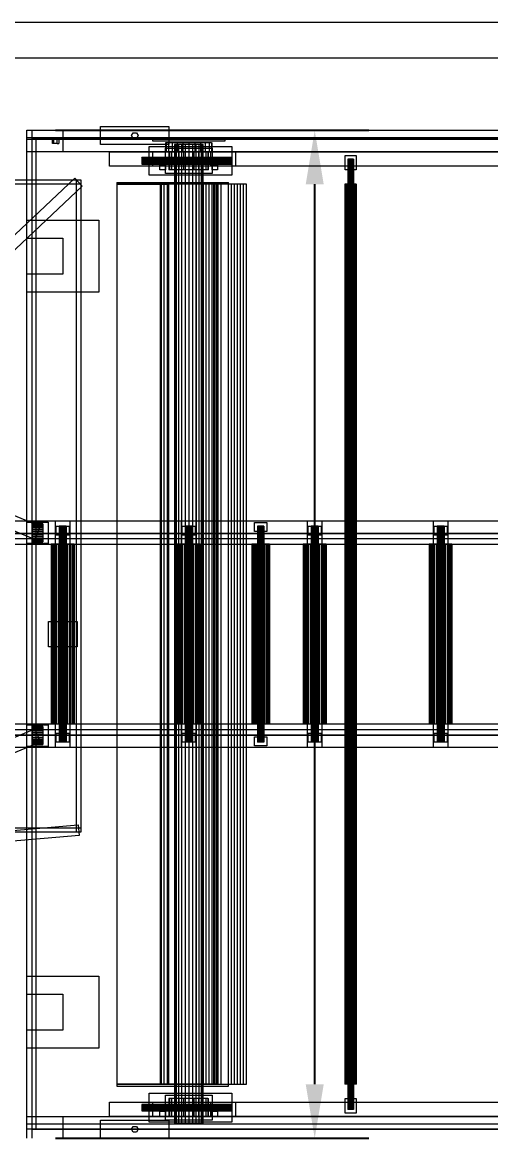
# Model space of a CAD drawing. Header units: millimetres. Extents: x -191664 to 191490, y -197311 to 10263.
# Drawn here: x 37705 to 39006, y -19390 to -16300 of the extents above; entities that cross this region are included whole.
import ezdxf

# ---------------------------------------------------------------- set-up
doc = ezdxf.new("R2010")
doc.units = ezdxf.units.MM
for name, color, linetype, lineweight in [('COTAS_INSTALACION_P', 30, 'Continuous', 0), ('COTAS_O', 1, 'Continuous', 0), ('superior_secador', 7, 'Continuous', 0)]:
    doc.layers.add(name, color=color, linetype=linetype, lineweight=lineweight)
doc.dimstyles.new('PLANTA_100', dxfattribs={"dimtxt": 250, "dimasz": 150, "dimexe": 150, "dimexo": 80, "dimgap": 100, "dimtad": 1, "dimtih": 1, "dimtoh": 1, "dimdec": 1, "dimdsep": 46, "dimcen": 0.09, "dimclrd": 1, "dimclre": 1, "dimclrt": 1, "dimadec": 0, "dimazin": 0, "dimtfac": 1, "dimtdec": 4, "dimtofl": 0, "dimtmove": 0, "dimatfit": 3, "dimfxl": 1, "dimtolj": 1, "dimtzin": 0, "dimarcsym": 0})

# ---------------------------------------------------------------- blocks, each defined once
blk = doc.blocks.new('*D5')
at = {"layer": 'COTAS_INSTALACION_P', "color": 1, "lineweight": -2, "transparency": 16777216}
for p, q in [((-1000, -18080), (-1000, -25850)), ((60117.1, -18080), (60117.1, -25850)), ((-850, -25700), (59967.1, -25700))]:
    blk.add_line(p, q, dxfattribs=at)
at = {"layer": 'COTAS_INSTALACION_P', "color": 1, "transparency": 16777216}
for points in [[(-850, -25675), (-850, -25725), (-1000, -25700)], [(59967.1, -25675), (59967.1, -25725), (60117.1, -25700)]]:
    blk.add_solid(points, dxfattribs=at)
at = {"layer": 'Defpoints', "color": 0, "transparency": 16777216}
for p in [(-1000, -18000), (60117.1, -18000), (60117.1, -25700)]:
    blk.add_point(p, dxfattribs=at)
blk = doc.blocks.new('*D38')
at = {"layer": 'COTAS_O', "color": 1, "lineweight": -2, "transparency": 16777216}
for p, q in [((37797.1, -16600), (38667.1, -16600)), ((38517.1, -19250), (38517.1, -16750)), ((37797.1, -19400), (38667.1, -19400))]:
    blk.add_line(p, q, dxfattribs=at)
at = {"layer": 'COTAS_O', "color": 1, "transparency": 16777216}
for points in [[(38492.1, -16750), (38542.1, -16750), (38517.1, -16600)], [(38492.1, -19250), (38542.1, -19250), (38517.1, -19400)]]:
    blk.add_solid(points, dxfattribs=at)
at = {"layer": 'Defpoints', "color": 0, "transparency": 16777216}
for p in [(37717.1, -16600), (38517.1, -16600), (37717.1, -19400)]:
    blk.add_point(p, dxfattribs=at)

msp = doc.modelspace()

# ---------------------------------------------------------------- linework, layer by layer
at = {"layer": 'superior_secador', "color": 253, "true_color": 0xa6b3ba}
for p, q in [((36967.12, -16300), (40467.12, -16300)), ((40467.12, -16400), (36967.12, -16400)), ((37855.12, -16750), (37855.12, -16738)), ((37867.12, -16750), (37855.12, -16750)), ((37716.88, -17748.32), (37716.88, -17688.32)), ((37716.88, -17688.32), (37776.88, -17688.32)), ((37776.88, -17688.32), (37776.88, -17748.32)), ((37797.12, -18315), (37797.12, -17685)), ((37797.12, -17685), (37837.12, -17685)), ((37799.12, -17725), (37799.12, -17700)), ((37799.12, -17700), (37835.12, -17700)), ((37835.12, -17700), (37835.12, -17725)), ((37837.12, -17685), (37837.12, -18315)), ((38147.12, -18315), (38147.12, -17685)), ((38147.12, -17685), (38187.12, -17685)), ((38149.12, -17725), (38149.12, -17700)), ((38149.12, -17700), (38185.12, -17700)), ((38185.12, -17700), (38185.12, -17725)), ((38187.12, -17685), (38187.12, -18315)), ((38350.12, -17715), (38350.12, -17690)), ((38350.12, -17690), (38384.12, -17690)), ((38384.12, -17690), (38384.12, -17715)), ((38497.12, -18315), (38497.12, -17685)), ((38497.12, -17685), (38537.12, -17685)), ((38499.12, -17725), (38499.12, -17700)), ((38499.12, -17700), (38535.12, -17700)), ((38535.12, -17700), (38535.12, -17725)), ((38537.12, -17685), (38537.12, -18315)), ((38847.12, -18315), (38847.12, -17685)), ((38847.12, -17685), (38887.12, -17685)), ((38849.12, -17725), (38849.12, -17700)), ((38849.12, -17700), (38885.12, -17700)), ((38885.12, -17700), (38885.12, -17725)), ((38887.12, -17685), (38887.12, -18315)), ((37835.12, -17725), (37799.12, -17725)), ((38185.12, -17725), (38149.12, -17725)), ((38384.12, -17715), (38350.12, -17715)), ((38535.12, -17725), (38499.12, -17725)), ((38885.12, -17725), (38849.12, -17725)), ((37776.88, -17748.32), (37716.88, -17748.32)), ((37777.12, -18035), (37777.12, -17965)), ((37777.12, -17965), (37857.12, -17965)), ((37857.12, -17965), (37857.12, -18035)), ((37857.12, -18035), (37777.12, -18035)), ((37716.88, -18311.68), (37716.88, -18251.68)), ((37716.88, -18251.68), (37776.88, -18251.68)), ((37776.88, -18251.68), (37776.88, -18311.68)), ((37799.12, -18300), (37799.12, -18275)), ((37799.12, -18275), (37835.12, -18275)), ((37835.12, -18275), (37835.12, -18300)), ((38149.12, -18300), (38149.12, -18275)), ((38149.12, -18275), (38185.12, -18275)), ((38185.12, -18275), (38185.12, -18300)), ((38350.12, -18310), (38350.12, -18285)), ((38350.12, -18285), (38384.12, -18285)), ((38384.12, -18285), (38384.12, -18310)), ((38499.12, -18300), (38499.12, -18275)), ((38499.12, -18275), (38535.12, -18275)), ((38535.12, -18275), (38535.12, -18300)), ((38849.12, -18300), (38849.12, -18275)), ((38849.12, -18275), (38885.12, -18275)), ((38885.12, -18275), (38885.12, -18300)), ((37776.88, -18311.68), (37716.88, -18311.68)), ((37837.12, -18315), (37797.12, -18315)), ((37835.12, -18300), (37799.12, -18300)), ((38187.12, -18315), (38147.12, -18315)), ((38185.12, -18300), (38149.12, -18300)), ((38384.12, -18310), (38350.12, -18310)), ((38537.12, -18315), (38497.12, -18315)), ((38535.12, -18300), (38499.12, -18300)), ((38887.12, -18315), (38847.12, -18315)), ((38885.12, -18300), (38849.12, -18300)), ((37855.12, -18550), (37855.12, -18538)), ((37855.12, -18538), (37867.12, -18538))]:
    msp.add_line(p, q, dxfattribs=at)
at = {"layer": 'superior_secador', "color": 142, "true_color": 0x159eb4}
for p, q in [((37922.12, -16640), (37922.12, -16590)), ((37922.12, -16590), (38112.12, -16590)), ((38112.12, -16590), (38112.12, -16640)), ((38112.12, -16640), (37922.12, -16640)), ((37922.12, -19400), (37922.12, -19350)), ((37922.12, -19350), (38112.12, -19350)), ((38112.12, -19350), (38112.12, -19400))]:
    msp.add_line(p, q, dxfattribs=at)
at = {"layer": 'superior_secador', "color": 9, "true_color": 0xb8c6c1}
for p, q in [((37717.12, -19400), (37717.12, -16600)), ((37717.12, -16600), (57467.12, -16600)), ((37717.12, -19375), (37717.12, -16625)), ((37717.12, -16625), (37742.12, -16625)), ((37742.12, -16625), (37742.12, -19375)), ((37742.12, -19375), (37717.12, -19375))]:
    msp.add_line(p, q, dxfattribs=at)
at = {"layer": 'superior_secador', "color": 251, "true_color": 0x536a64}
for p, q in [((37717.12, -16660), (37717.12, -16600)), ((37717.12, -16600), (57717.12, -16600)), ((37717.12, -16600), (37817.12, -16600)), ((37717.12, -16660), (37717.12, -16620)), ((37717.12, -16620), (57717.12, -16620)), ((37817.12, -16600), (37817.12, -16660)), ((57717.12, -16660), (37717.12, -16660)), ((37817.12, -16660), (37717.12, -16660)), ((37717.12, -17000), (37717.12, -16900)), ((37717.12, -16900), (37817.12, -16900)), ((37817.12, -16900), (37817.12, -17000)), ((37817.12, -17000), (37717.12, -17000)), ((37717.12, -19100), (37717.12, -19000)), ((37717.12, -19000), (37817.12, -19000)), ((37817.12, -19000), (37817.12, -19100)), ((37817.12, -19100), (37717.12, -19100)), ((37717.12, -19400), (37717.12, -19340)), ((37717.12, -19340), (57717.12, -19340)), ((37717.12, -19340), (37817.12, -19340)), ((37817.12, -19340), (37817.12, -19400)), ((37717.12, -19400), (37717.12, -19360)), ((37717.12, -19360), (57717.12, -19360))]:
    msp.add_line(p, q, dxfattribs=at)
at = {"layer": 'superior_secador', "color": 254, "true_color": 0xd8e0dc}
for p, q in [((37732.12, -16625), (37732.12, -16600)), ((37732.12, -16600), (39368.78, -16600)), ((39368.78, -16625), (37732.12, -16625)), ((37732.12, -19400), (37732.12, -19375)), ((37732.12, -19375), (39368.78, -19375))]:
    msp.add_line(p, q, dxfattribs=at)
at = {"layer": 'superior_secador', "color": 253, "true_color": 0xaab5b9}
for p, q in [((37732.12, -19375), (37732.12, -16625)), ((37732.12, -16625), (39117.12, -16625)), ((39117.12, -19375), (37732.12, -19375))]:
    msp.add_line(p, q, dxfattribs=at)
at = {"layer": 'superior_secador', "color": 43, "true_color": 0xe7bf45}
for p, q in [((37792.62, -16625), (37788.12, -16625)), ((37788.12, -16637), (37788.12, -16625)), ((37801.62, -16625), (37792.62, -16625)), ((37792.62, -16637), (37792.62, -16625)), ((37806.12, -16625), (37801.62, -16625)), ((37801.62, -16637), (37801.62, -16625)), ((37806.12, -16625), (37806.12, -16637)), ((38008.12, -16615), (38012.62, -16607.21)), ((38012.62, -16622.79), (38008.12, -16615)), ((38012.62, -16607.21), (38021.62, -16607.21)), ((38021.62, -16622.79), (38012.62, -16622.79)), ((38021.62, -16607.21), (38026.12, -16615)), ((38026.12, -16615), (38021.62, -16622.79)), ((37792.62, -16637), (37788.12, -16637)), ((37801.62, -16637), (37792.62, -16637)), ((37801.62, -16637), (37806.12, -16637)), ((38008.12, -19375), (38012.62, -19367.21)), ((38012.62, -19382.79), (38008.12, -19375)), ((38012.62, -19367.21), (38021.62, -19367.21)), ((38021.62, -19367.21), (38026.12, -19375)), ((38026.12, -19375), (38021.62, -19382.79)), ((38021.62, -19382.79), (38012.62, -19382.79))]:
    msp.add_line(p, q, dxfattribs=at)
at = {"layer": 'superior_secador', "color": 33, "true_color": 0xb7a252}
for p, q in [((38067.12, -16630), (38067.12, -16620)), ((38067.12, -16620), (38267.12, -16620)), ((38267.12, -16620), (38267.12, -16630)), ((38267.12, -16630), (38067.12, -16630))]:
    msp.add_line(p, q, dxfattribs=at)
at = {"layer": 'superior_secador', "color": 8, "true_color": 0x617680}
for p, q in [((38057.12, -16725), (38057.12, -16645)), ((38057.12, -16645), (38287.12, -16645)), ((38102.12, -16720), (38102.12, -16650)), ((38102.12, -16650), (38232.12, -16650)), ((38232.12, -16650), (38232.12, -16720)), ((38287.12, -16645), (38287.12, -16725)), ((37947.12, -16700), (37947.12, -16660)), ((37947.12, -16660), (38227.12, -16660)), ((37947.12, -16660), (38297.12, -16660)), ((38067.12, -16700), (38067.12, -16660)), ((38067.12, -16660), (57367.12, -16660)), ((38227.12, -16660), (38227.12, -16700)), ((38297.12, -16660), (38297.12, -16700)), ((38602.12, -16710), (38602.12, -16670)), ((38602.12, -16670), (38632.12, -16670)), ((38632.12, -16670), (38632.12, -16710)), ((38227.12, -16700), (37947.12, -16700)), ((38297.12, -16700), (37947.12, -16700)), ((57367.12, -16700), (38067.12, -16700)), ((38087.12, -16710), (38087.12, -16695)), ((38087.12, -16695), (38102.12, -16695)), ((38102.12, -16710), (38087.12, -16710)), ((38102.12, -16695), (38102.12, -16710)), ((38232.12, -16710), (38232.12, -16695)), ((38232.12, -16695), (38247.12, -16695)), ((38247.12, -16710), (38232.12, -16710)), ((38247.12, -16695), (38247.12, -16710)), ((38632.12, -16710), (38602.12, -16710)), ((38287.12, -16725), (38057.12, -16725)), ((38232.12, -16720), (38102.12, -16720)), ((38057.12, -19355), (38057.12, -19275)), ((38057.12, -19275), (38287.12, -19275)), ((38102.12, -19350), (38102.12, -19280)), ((38102.12, -19280), (38232.12, -19280)), ((38232.12, -19280), (38232.12, -19350)), ((38287.12, -19275), (38287.12, -19355)), ((37947.12, -19340), (37947.12, -19300)), ((37947.12, -19300), (38227.12, -19300)), ((37947.12, -19300), (38297.12, -19300)), ((38067.12, -19340), (38067.12, -19300)), ((38067.12, -19300), (57367.12, -19300)), ((38227.12, -19300), (38227.12, -19340)), ((38297.12, -19300), (38297.12, -19340)), ((38602.12, -19330), (38602.12, -19290)), ((38602.12, -19290), (38632.12, -19290)), ((38632.12, -19290), (38632.12, -19330)), ((38227.12, -19340), (37947.12, -19340)), ((38297.12, -19340), (37947.12, -19340)), ((57367.12, -19340), (38067.12, -19340)), ((38087.12, -19340), (38087.12, -19325)), ((38087.12, -19325), (38102.12, -19325)), ((38102.12, -19340), (38087.12, -19340)), ((38102.12, -19325), (38102.12, -19340)), ((38232.12, -19340), (38232.12, -19325)), ((38232.12, -19325), (38247.12, -19325)), ((38247.12, -19340), (38232.12, -19340)), ((38247.12, -19325), (38247.12, -19340)), ((38632.12, -19330), (38602.12, -19330)), ((38287.12, -19355), (38057.12, -19355)), ((38232.12, -19350), (38102.12, -19350))]:
    msp.add_line(p, q, dxfattribs=at)
at = {"layer": 'superior_secador', "color": 55, "true_color": 0xb2a258}
for p, q in [((38104.33, -16635), (38102.12, -16635)), ((38102.12, -16635), (38102.12, -16660)), ((38110.82, -16635), (38104.33, -16635)), ((38104.33, -16635), (38104.33, -16660)), ((38121.15, -16635), (38110.82, -16635)), ((38110.82, -16635), (38110.82, -16660)), ((38134.62, -16635), (38121.15, -16635)), ((38121.15, -16635), (38121.15, -16660)), ((38150.29, -16635), (38134.62, -16635)), ((38134.62, -16635), (38134.62, -16660)), ((38167.12, -16635), (38150.29, -16635)), ((38150.29, -16635), (38150.29, -16660)), ((38183.94, -16635), (38167.12, -16635)), ((38167.12, -16635), (38167.12, -16660)), ((38199.62, -16635), (38183.94, -16635)), ((38183.94, -16635), (38183.94, -16660)), ((38213.08, -16635), (38199.62, -16635)), ((38199.62, -16635), (38199.62, -16660)), ((38223.41, -16635), (38213.08, -16635)), ((38213.08, -16635), (38213.08, -16660)), ((38229.9, -16635), (38223.41, -16635)), ((38223.41, -16635), (38223.41, -16660)), ((38229.9, -16635), (38232.12, -16635)), ((38229.9, -16635), (38229.9, -16660)), ((38232.12, -16660), (38232.12, -16635)), ((38104.33, -16660), (38102.12, -16660)), ((38110.82, -16660), (38104.33, -16660)), ((38121.15, -16660), (38110.82, -16660)), ((38134.62, -16660), (38121.15, -16660)), ((38150.29, -16660), (38134.62, -16660)), ((38167.12, -16660), (38150.29, -16660)), ((38183.94, -16660), (38167.12, -16660)), ((38199.62, -16660), (38183.94, -16660)), ((38213.08, -16660), (38199.62, -16660)), ((38223.41, -16660), (38213.08, -16660)), ((38229.9, -16660), (38223.41, -16660)), ((38232.12, -16660), (38229.9, -16660))]:
    msp.add_line(p, q, dxfattribs=at)
at = {"layer": 'superior_secador', "color": 253, "true_color": 0xa4b0b5}
for p, q in [((38128.48, -16640), (38127.12, -16640)), ((38127.12, -16640), (38127.12, -19360)), ((38132.47, -16640), (38128.48, -16640)), ((38128.48, -16640), (38128.48, -19360)), ((38138.83, -16640), (38132.47, -16640)), ((38132.47, -16640), (38132.47, -19360)), ((38147.12, -16640), (38138.83, -16640)), ((38138.83, -16640), (38138.83, -19360)), ((38156.76, -16640), (38147.12, -16640)), ((38147.12, -16640), (38147.12, -19360)), ((38167.12, -16640), (38156.76, -16640)), ((38156.76, -16640), (38156.76, -19360)), ((38177.47, -16640), (38167.12, -16640)), ((38167.12, -16640), (38167.12, -19360)), ((38187.12, -16640), (38177.47, -16640)), ((38177.47, -16640), (38177.47, -19360)), ((38195.4, -16640), (38187.12, -16640)), ((38187.12, -16640), (38187.12, -19360)), ((38201.76, -16640), (38195.4, -16640)), ((38195.4, -16640), (38195.4, -19360)), ((38205.75, -16640), (38201.76, -16640)), ((38201.76, -16640), (38201.76, -19360)), ((38205.75, -16640), (38207.12, -16640)), ((38205.75, -16640), (38205.75, -19360)), ((38207.12, -19360), (38207.12, -16640)), ((38113.99, -16660), (38112.12, -16660)), ((38112.12, -16660), (38112.12, -16710)), ((38119.48, -16660), (38113.99, -16660)), ((38113.99, -16660), (38113.99, -16710)), ((38128.22, -16660), (38119.48, -16660)), ((38119.48, -16660), (38119.48, -16710)), ((38139.62, -16660), (38128.22, -16660)), ((38128.22, -16660), (38128.22, -16710)), ((38152.88, -16660), (38139.62, -16660)), ((38139.62, -16660), (38139.62, -16710)), ((38167.12, -16660), (38152.88, -16660)), ((38152.88, -16660), (38152.88, -16710)), ((38181.35, -16660), (38167.12, -16660)), ((38167.12, -16660), (38167.12, -16710)), ((38194.62, -16660), (38181.35, -16660)), ((38181.35, -16660), (38181.35, -16710)), ((38206.01, -16660), (38194.62, -16660)), ((38194.62, -16660), (38194.62, -16710)), ((38214.75, -16660), (38206.01, -16660)), ((38206.01, -16660), (38206.01, -16710)), ((38220.24, -16660), (38214.75, -16660)), ((38214.75, -16660), (38214.75, -16710)), ((38220.24, -16660), (38222.12, -16660)), ((38220.24, -16660), (38220.24, -16710)), ((38222.12, -16710), (38222.12, -16660)), ((38609.39, -16680), (38609.12, -16680)), ((38609.12, -16680), (38609.12, -19320)), ((38610.19, -16680), (38609.39, -16680)), ((38609.39, -16680), (38609.39, -19320)), ((38611.46, -16680), (38610.19, -16680)), ((38610.19, -16680), (38610.19, -19320)), ((38613.12, -16680), (38611.46, -16680)), ((38611.46, -16680), (38611.46, -19320)), ((38615.05, -16680), (38613.12, -16680)), ((38613.12, -16680), (38613.12, -19320)), ((38617.12, -16680), (38615.05, -16680)), ((38615.05, -16680), (38615.05, -19320)), ((38619.19, -16680), (38617.12, -16680)), ((38617.12, -16680), (38617.12, -19320)), ((38621.12, -16680), (38619.19, -16680)), ((38619.19, -16680), (38619.19, -19320)), ((38622.77, -16680), (38621.12, -16680)), ((38621.12, -16680), (38621.12, -19320)), ((38624.04, -16680), (38622.77, -16680)), ((38622.77, -16680), (38622.77, -19320)), ((38624.84, -16680), (38624.04, -16680)), ((38624.04, -16680), (38624.04, -19320)), ((38624.84, -16680), (38625.12, -16680)), ((38624.84, -16680), (38624.84, -19320)), ((38625.12, -19320), (38625.12, -16680)), ((38113.99, -16710), (38112.12, -16710)), ((38119.48, -16710), (38113.99, -16710)), ((38128.22, -16710), (38119.48, -16710)), ((38139.62, -16710), (38128.22, -16710)), ((38152.88, -16710), (38139.62, -16710)), ((38167.12, -16710), (38152.88, -16710)), ((38181.35, -16710), (38167.12, -16710)), ((38194.62, -16710), (38181.35, -16710)), ((38206.01, -16710), (38194.62, -16710)), ((38214.75, -16710), (38206.01, -16710)), ((38220.24, -16710), (38214.75, -16710)), ((38222.12, -16710), (38220.24, -16710)), ((38090.32, -16750), (38087.62, -16750)), ((38087.62, -16750), (38087.62, -19250)), ((38098.27, -16750), (38090.32, -16750)), ((38090.32, -16750), (38090.32, -19250)), ((38110.9, -16750), (38098.27, -16750)), ((38098.27, -16750), (38098.27, -19250)), ((38127.37, -16750), (38110.9, -16750)), ((38110.9, -16750), (38110.9, -19250)), ((38146.54, -16750), (38127.37, -16750)), ((38127.37, -16750), (38127.37, -19250)), ((38167.12, -16750), (38146.54, -16750)), ((38146.54, -16750), (38146.54, -19250)), ((38187.69, -16750), (38167.12, -16750)), ((38167.12, -16750), (38167.12, -19250)), ((38206.87, -16750), (38187.69, -16750)), ((38187.69, -16750), (38187.69, -19250)), ((38223.33, -16750), (38206.87, -16750)), ((38206.87, -16750), (38206.87, -19250)), ((38235.96, -16750), (38223.33, -16750)), ((38223.33, -16750), (38223.33, -19250)), ((38243.91, -16750), (38235.96, -16750)), ((38235.96, -16750), (38235.96, -19250)), ((38243.91, -16750), (38246.62, -16750)), ((38243.91, -16750), (38243.91, -19250)), ((38246.62, -19250), (38246.62, -16750)), ((38601.66, -16750), (38601.12, -16750)), ((38601.12, -16750), (38601.12, -19250)), ((38603.26, -16750), (38601.66, -16750)), ((38601.66, -16750), (38601.66, -19250)), ((38605.8, -16750), (38603.26, -16750)), ((38603.26, -16750), (38603.26, -19250)), ((38609.12, -16750), (38605.8, -16750)), ((38605.8, -16750), (38605.8, -19250)), ((38612.97, -16750), (38609.12, -16750)), ((38609.12, -16750), (38609.12, -19250)), ((38617.12, -16750), (38612.97, -16750)), ((38612.97, -16750), (38612.97, -19250)), ((38621.26, -16750), (38617.12, -16750)), ((38617.12, -16750), (38617.12, -19250)), ((38625.12, -16750), (38621.26, -16750)), ((38621.26, -16750), (38621.26, -19250)), ((38628.43, -16750), (38625.12, -16750)), ((38625.12, -16750), (38625.12, -19250)), ((38630.97, -16750), (38628.43, -16750)), ((38628.43, -16750), (38628.43, -19250)), ((38632.57, -16750), (38630.97, -16750)), ((38630.97, -16750), (38630.97, -19250)), ((38632.57, -16750), (38633.12, -16750)), ((38632.57, -16750), (38632.57, -19250)), ((38633.12, -19250), (38633.12, -16750)), ((38090.32, -19250), (38087.62, -19250)), ((38098.27, -19250), (38090.32, -19250)), ((38110.9, -19250), (38098.27, -19250)), ((38127.37, -19250), (38110.9, -19250)), ((38146.54, -19250), (38127.37, -19250)), ((38167.12, -19250), (38146.54, -19250)), ((38187.69, -19250), (38167.12, -19250)), ((38206.87, -19250), (38187.69, -19250)), ((38223.33, -19250), (38206.87, -19250)), ((38235.96, -19250), (38223.33, -19250)), ((38243.91, -19250), (38235.96, -19250)), ((38246.62, -19250), (38243.91, -19250)), ((38601.66, -19250), (38601.12, -19250)), ((38603.26, -19250), (38601.66, -19250)), ((38605.8, -19250), (38603.26, -19250)), ((38609.12, -19250), (38605.8, -19250)), ((38612.97, -19250), (38609.12, -19250)), ((38617.12, -19250), (38612.97, -19250)), ((38621.26, -19250), (38617.12, -19250)), ((38625.12, -19250), (38621.26, -19250)), ((38628.43, -19250), (38625.12, -19250)), ((38630.97, -19250), (38628.43, -19250)), ((38632.57, -19250), (38630.97, -19250)), ((38633.12, -19250), (38632.57, -19250)), ((38113.99, -19290), (38112.12, -19290)), ((38112.12, -19290), (38112.12, -19340)), ((38119.48, -19290), (38113.99, -19290)), ((38113.99, -19290), (38113.99, -19340)), ((38128.22, -19290), (38119.48, -19290)), ((38119.48, -19290), (38119.48, -19340)), ((38139.62, -19290), (38128.22, -19290)), ((38128.22, -19290), (38128.22, -19340)), ((38152.88, -19290), (38139.62, -19290)), ((38139.62, -19290), (38139.62, -19340)), ((38167.12, -19290), (38152.88, -19290)), ((38152.88, -19290), (38152.88, -19340)), ((38181.35, -19290), (38167.12, -19290)), ((38167.12, -19290), (38167.12, -19340)), ((38194.62, -19290), (38181.35, -19290)), ((38181.35, -19290), (38181.35, -19340)), ((38206.01, -19290), (38194.62, -19290)), ((38194.62, -19290), (38194.62, -19340)), ((38214.75, -19290), (38206.01, -19290)), ((38206.01, -19290), (38206.01, -19340)), ((38220.24, -19290), (38214.75, -19290)), ((38214.75, -19290), (38214.75, -19340)), ((38220.24, -19290), (38222.12, -19290)), ((38220.24, -19290), (38220.24, -19340)), ((38222.12, -19340), (38222.12, -19290)), ((38113.99, -19340), (38112.12, -19340)), ((38119.48, -19340), (38113.99, -19340)), ((38128.22, -19340), (38119.48, -19340)), ((38139.62, -19340), (38128.22, -19340)), ((38152.88, -19340), (38139.62, -19340)), ((38167.12, -19340), (38152.88, -19340)), ((38181.35, -19340), (38167.12, -19340)), ((38194.62, -19340), (38181.35, -19340)), ((38206.01, -19340), (38194.62, -19340)), ((38214.75, -19340), (38206.01, -19340)), ((38220.24, -19340), (38214.75, -19340)), ((38222.12, -19340), (38220.24, -19340)), ((38609.39, -19320), (38609.12, -19320)), ((38610.19, -19320), (38609.39, -19320)), ((38611.46, -19320), (38610.19, -19320)), ((38613.12, -19320), (38611.46, -19320)), ((38615.05, -19320), (38613.12, -19320)), ((38617.12, -19320), (38615.05, -19320)), ((38619.19, -19320), (38617.12, -19320)), ((38621.12, -19320), (38619.19, -19320)), ((38622.77, -19320), (38621.12, -19320)), ((38624.04, -19320), (38622.77, -19320)), ((38624.84, -19320), (38624.04, -19320)), ((38625.12, -19320), (38624.84, -19320)), ((38128.48, -19360), (38127.12, -19360)), ((38132.47, -19360), (38128.48, -19360)), ((38138.83, -19360), (38132.47, -19360)), ((38147.12, -19360), (38138.83, -19360)), ((38156.76, -19360), (38147.12, -19360)), ((38167.12, -19360), (38156.76, -19360)), ((38177.47, -19360), (38167.12, -19360)), ((38187.12, -19360), (38177.47, -19360)), ((38195.4, -19360), (38187.12, -19360)), ((38201.76, -19360), (38195.4, -19360)), ((38205.75, -19360), (38201.76, -19360)), ((38207.12, -19360), (38205.75, -19360))]:
    msp.add_line(p, q, dxfattribs=at)
at = {"layer": 'superior_secador', "color": 9, "true_color": 0xb2bdc0}
for p, q in [((38037.12, -16676.69), (38037.12, -16676)), ((38287.12, -16676), (38037.12, -16676)), ((38037.12, -16676.69), (38037.12, -16678.64)), ((38037.12, -16676.69), (38287.12, -16676.69)), ((38037.12, -16678.64), (38037.12, -16681.56)), ((38037.12, -16678.64), (38287.12, -16678.64)), ((38037.12, -16681.56), (38037.12, -16685)), ((38037.12, -16681.56), (38287.12, -16681.56)), ((38037.12, -16685), (38037.12, -16688.44)), ((38037.12, -16685), (38287.12, -16685)), ((38287.12, -16676), (38287.12, -16676.69)), ((38287.12, -16676.69), (38287.12, -16678.64)), ((38287.12, -16678.64), (38287.12, -16681.56)), ((38287.12, -16681.56), (38287.12, -16685)), ((38287.12, -16685), (38287.12, -16688.44)), ((38037.12, -16688.44), (38037.12, -16691.36)), ((38037.12, -16688.44), (38287.12, -16688.44)), ((38037.12, -16691.36), (38037.12, -16693.31)), ((38037.12, -16691.36), (38287.12, -16691.36)), ((38037.12, -16693.31), (38037.12, -16694)), ((38037.12, -16693.31), (38287.12, -16693.31)), ((38037.12, -16694), (38287.12, -16694)), ((38287.12, -16688.44), (38287.12, -16691.36)), ((38287.12, -16691.36), (38287.12, -16693.31)), ((38287.12, -16693.31), (38287.12, -16694)), ((38037.12, -19306.69), (38037.12, -19306)), ((38287.12, -19306), (38037.12, -19306)), ((38037.12, -19306.69), (38037.12, -19308.64)), ((38037.12, -19306.69), (38287.12, -19306.69)), ((38037.12, -19308.64), (38037.12, -19311.56)), ((38037.12, -19308.64), (38287.12, -19308.64)), ((38037.12, -19311.56), (38037.12, -19315)), ((38037.12, -19311.56), (38287.12, -19311.56)), ((38287.12, -19306), (38287.12, -19306.69)), ((38287.12, -19306.69), (38287.12, -19308.64)), ((38287.12, -19308.64), (38287.12, -19311.56)), ((38287.12, -19311.56), (38287.12, -19315)), ((38037.12, -19315), (38037.12, -19318.44)), ((38037.12, -19315), (38287.12, -19315)), ((38037.12, -19318.44), (38037.12, -19321.36)), ((38037.12, -19318.44), (38287.12, -19318.44)), ((38037.12, -19321.36), (38037.12, -19323.31)), ((38037.12, -19321.36), (38287.12, -19321.36)), ((38037.12, -19323.31), (38037.12, -19324)), ((38037.12, -19323.31), (38287.12, -19323.31)), ((38037.12, -19324), (38287.12, -19324)), ((38287.12, -19315), (38287.12, -19318.44)), ((38287.12, -19318.44), (38287.12, -19321.36)), ((38287.12, -19321.36), (38287.12, -19323.31)), ((38287.12, -19323.31), (38287.12, -19324))]:
    msp.add_line(p, q, dxfattribs=at)
at = {"layer": 'superior_secador', "color": 33, "true_color": 0xb6a25b}
for p, q in [((36617.12, -16738), (37867.12, -16738)), ((37855.12, -18550), (37855.12, -16738)), ((37855.12, -16738), (37867.12, -16738)), ((37867.12, -16738), (37867.12, -16750)), ((37867.12, -16738), (37867.12, -18550)), ((37867.12, -16750), (36617.12, -16750)), ((36617.12, -18538), (37867.12, -18538)), ((37867.12, -18538), (37867.12, -18550)), ((37867.12, -18550), (36617.12, -18550)), ((37867.12, -18550), (37855.12, -18550))]:
    msp.add_line(p, q, dxfattribs=at)
at = {"layer": 'superior_secador', "color": 8, "true_color": 0x667c87}
for p, q in [((37206.84, -17339.08), (37850.84, -16733.08)), ((37850.84, -16733.08), (37871.4, -16754.92)), ((37871.4, -16754.92), (37227.4, -17360.92)), ((37224.74, -17481.51), (37754.5, -17699.83)), ((37739.26, -17736.81), (37209.5, -17518.49)), ((37754.5, -17699.83), (37739.26, -17736.81)), ((37209.5, -18481.51), (37739.26, -18263.19)), ((37739.26, -18263.19), (37754.5, -18300.17)), ((37754.5, -18300.17), (37224.74, -18518.49)), ((37215.82, -18585.06), (37859.82, -18529.06)), ((37859.82, -18529.06), (37862.42, -18558.94)), ((37862.42, -18558.94), (37218.42, -18614.94))]:
    msp.add_line(p, q, dxfattribs=at)
at = {"layer": 'superior_secador', "color": 253, "true_color": 0xa8b3b5}
for p, q in [((37967.12, -16745), (38207.12, -16745)), ((37967.12, -16745), (37967.12, -16750)), ((37967.12, -16745), (38277.12, -16745)), ((38207.12, -16750), (38207.12, -16745)), ((38277.12, -16750), (38277.12, -16745)), ((38207.12, -16750), (37967.12, -16750)), ((37967.12, -16750), (37967.12, -19250)), ((37967.12, -16750), (38107.12, -16750)), ((38277.12, -16750), (37967.12, -16750)), ((38107.12, -16750), (38107.12, -19250)), ((38207.12, -19250), (38207.12, -16750)), ((38277.12, -19250), (38277.12, -16750)), ((37967.12, -19250), (38207.12, -19250)), ((37967.12, -19250), (37967.12, -19255)), ((38107.12, -19250), (37967.12, -19250)), ((37967.12, -19250), (38277.12, -19250)), ((38207.12, -19255), (38207.12, -19250)), ((38277.12, -19255), (38277.12, -19250)), ((37967.12, -19255), (38207.12, -19255)), ((37967.12, -19255), (38277.12, -19255))]:
    msp.add_line(p, q, dxfattribs=at)
at = {"layer": 'superior_secador', "color": 9, "true_color": 0xc7cdbf}
for p, q in [((38215.45, -16750), (38207.12, -16750)), ((38215.45, -19250), (38215.45, -16750)), ((38223.78, -16750), (38215.45, -16750)), ((38223.78, -19250), (38223.78, -16750)), ((38232.12, -16750), (38223.78, -16750)), ((38232.12, -19250), (38232.12, -16750)), ((38240.45, -16750), (38232.12, -16750)), ((38240.45, -19250), (38240.45, -16750)), ((38248.78, -16750), (38240.45, -16750)), ((38248.78, -19250), (38248.78, -16750)), ((38257.12, -16750), (38248.78, -16750)), ((38257.12, -19250), (38257.12, -16750)), ((38285.45, -16750), (38277.12, -16750)), ((38285.45, -19250), (38285.45, -16750)), ((38293.78, -16750), (38285.45, -16750)), ((38293.78, -19250), (38293.78, -16750)), ((38302.12, -16750), (38293.78, -16750)), ((38302.12, -19250), (38302.12, -16750)), ((38310.45, -16750), (38302.12, -16750)), ((38310.45, -19250), (38310.45, -16750)), ((38318.78, -16750), (38310.45, -16750)), ((38318.78, -19250), (38318.78, -16750)), ((38327.12, -16750), (38318.78, -16750)), ((38327.12, -19250), (38327.12, -16750)), ((38207.12, -19250), (38215.45, -19250)), ((38215.45, -19250), (38223.78, -19250)), ((38223.78, -19250), (38232.12, -19250)), ((38232.12, -19250), (38240.45, -19250)), ((38240.45, -19250), (38248.78, -19250)), ((38248.78, -19250), (38257.12, -19250)), ((38277.12, -19250), (38285.45, -19250)), ((38285.45, -19250), (38293.78, -19250)), ((38293.78, -19250), (38302.12, -19250)), ((38302.12, -19250), (38310.45, -19250)), ((38310.45, -19250), (38318.78, -19250)), ((38318.78, -19250), (38327.12, -19250))]:
    msp.add_line(p, q, dxfattribs=at)
at = {"layer": 'superior_secador', "color": 252, "true_color": 0x798e91}
for p, q in [((37717.12, -17050), (37717.12, -16850)), ((37717.12, -16850), (37917.12, -16850)), ((37917.12, -16850), (37917.12, -17050)), ((37917.12, -17050), (37717.12, -17050)), ((37717.12, -19150), (37717.12, -18950)), ((37717.12, -18950), (37917.12, -18950)), ((37917.12, -18950), (37917.12, -19150)), ((37917.12, -19150), (37717.12, -19150))]:
    msp.add_line(p, q, dxfattribs=at)
at = {"layer": 'superior_secador', "color": 157, "true_color": 0x435b68}
for p, q in [((37617.12, -17685), (40285, -17685)), ((40285, -17720), (37617.12, -17720)), ((37617.12, -18280), (40285, -18280)), ((40285, -18315), (37617.12, -18315))]:
    msp.add_line(p, q, dxfattribs=at)
at = {"layer": 'superior_secador', "color": 149, "true_color": 0x343e42}
for p, q in [((37731.88, -17693.8), (37731.88, -17693.32)), ((37761.88, -17693.32), (37731.88, -17693.32)), ((37731.88, -17693.8), (37731.88, -17695.22)), ((37731.88, -17693.8), (37761.88, -17693.8)), ((37731.88, -17695.22), (37731.88, -17697.53)), ((37731.88, -17695.22), (37761.88, -17695.22)), ((37731.88, -17697.53), (37731.88, -17700.64)), ((37731.88, -17697.53), (37761.88, -17697.53)), ((37731.88, -17700.64), (37731.88, -17704.43)), ((37731.88, -17700.64), (37761.88, -17700.64)), ((37731.88, -17704.43), (37731.88, -17708.75)), ((37731.88, -17704.43), (37761.88, -17704.43)), ((37761.88, -17693.32), (37761.88, -17693.8)), ((37761.88, -17693.8), (37761.88, -17695.22)), ((37761.88, -17695.22), (37761.88, -17697.53)), ((37761.88, -17697.53), (37761.88, -17700.64)), ((37761.88, -17700.64), (37761.88, -17704.43)), ((37761.88, -17704.43), (37761.88, -17708.75)), ((37731.88, -17708.75), (37731.88, -17713.44)), ((37731.88, -17708.75), (37761.88, -17708.75)), ((37731.88, -17713.44), (37731.88, -17718.32)), ((37731.88, -17713.44), (37761.88, -17713.44)), ((37731.88, -17718.32), (37731.88, -17723.19)), ((37731.88, -17718.32), (37761.88, -17718.32)), ((37731.88, -17723.19), (37731.88, -17727.88)), ((37731.88, -17723.19), (37761.88, -17723.19)), ((37731.88, -17727.88), (37731.88, -17732.21)), ((37731.88, -17727.88), (37761.88, -17727.88)), ((37731.88, -17732.21), (37731.88, -17735.99)), ((37731.88, -17732.21), (37761.88, -17732.21)), ((37731.88, -17735.99), (37731.88, -17739.1)), ((37731.88, -17735.99), (37761.88, -17735.99)), ((37761.88, -17708.75), (37761.88, -17713.44)), ((37761.88, -17713.44), (37761.88, -17718.32)), ((37761.88, -17718.32), (37761.88, -17723.19)), ((37761.88, -17723.19), (37761.88, -17727.88)), ((37761.88, -17727.88), (37761.88, -17732.21)), ((37761.88, -17732.21), (37761.88, -17735.99)), ((37761.88, -17735.99), (37761.88, -17739.1)), ((37731.88, -17739.1), (37731.88, -17741.41)), ((37731.88, -17739.1), (37761.88, -17739.1)), ((37731.88, -17741.41), (37731.88, -17742.84)), ((37731.88, -17741.41), (37761.88, -17741.41)), ((37731.88, -17742.84), (37731.88, -17743.32)), ((37731.88, -17742.84), (37761.88, -17742.84)), ((37731.88, -17743.32), (37761.88, -17743.32)), ((37761.88, -17739.1), (37761.88, -17741.41)), ((37761.88, -17741.41), (37761.88, -17742.84)), ((37761.88, -17742.84), (37761.88, -17743.32)), ((37731.88, -18257.16), (37731.88, -18256.68)), ((37761.88, -18256.68), (37731.88, -18256.68)), ((37731.88, -18257.16), (37731.88, -18258.59)), ((37731.88, -18257.16), (37761.88, -18257.16)), ((37731.88, -18258.59), (37731.88, -18260.9)), ((37731.88, -18258.59), (37761.88, -18258.59)), ((37731.88, -18260.9), (37731.88, -18264.01)), ((37731.88, -18260.9), (37761.88, -18260.9)), ((37731.88, -18264.01), (37731.88, -18267.79)), ((37731.88, -18264.01), (37761.88, -18264.01)), ((37761.88, -18256.68), (37761.88, -18257.16)), ((37761.88, -18257.16), (37761.88, -18258.59)), ((37761.88, -18258.59), (37761.88, -18260.9)), ((37761.88, -18260.9), (37761.88, -18264.01)), ((37761.88, -18264.01), (37761.88, -18267.79)), ((37731.88, -18267.79), (37731.88, -18272.12)), ((37731.88, -18267.79), (37761.88, -18267.79)), ((37731.88, -18272.12), (37731.88, -18276.81)), ((37731.88, -18272.12), (37761.88, -18272.12)), ((37731.88, -18276.81), (37731.88, -18281.68)), ((37731.88, -18276.81), (37761.88, -18276.81)), ((37731.88, -18281.68), (37731.88, -18286.56)), ((37731.88, -18281.68), (37761.88, -18281.68)), ((37731.88, -18286.56), (37731.88, -18291.25)), ((37731.88, -18286.56), (37761.88, -18286.56)), ((37731.88, -18291.25), (37731.88, -18295.57)), ((37731.88, -18291.25), (37761.88, -18291.25)), ((37761.88, -18267.79), (37761.88, -18272.12)), ((37761.88, -18272.12), (37761.88, -18276.81)), ((37761.88, -18276.81), (37761.88, -18281.68)), ((37761.88, -18281.68), (37761.88, -18286.56)), ((37761.88, -18286.56), (37761.88, -18291.25)), ((37761.88, -18291.25), (37761.88, -18295.57)), ((37731.88, -18295.57), (37731.88, -18299.36)), ((37731.88, -18295.57), (37761.88, -18295.57)), ((37731.88, -18299.36), (37731.88, -18302.47)), ((37731.88, -18299.36), (37761.88, -18299.36)), ((37731.88, -18302.47), (37731.88, -18304.78)), ((37731.88, -18302.47), (37761.88, -18302.47)), ((37731.88, -18304.78), (37731.88, -18306.2)), ((37731.88, -18304.78), (37761.88, -18304.78)), ((37731.88, -18306.2), (37731.88, -18306.68)), ((37731.88, -18306.2), (37761.88, -18306.2)), ((37731.88, -18306.68), (37761.88, -18306.68)), ((37761.88, -18295.57), (37761.88, -18299.36)), ((37761.88, -18299.36), (37761.88, -18302.47)), ((37761.88, -18302.47), (37761.88, -18304.78)), ((37761.88, -18304.78), (37761.88, -18306.2)), ((37761.88, -18306.2), (37761.88, -18306.68))]:
    msp.add_line(p, q, dxfattribs=at)
at = {"layer": 'superior_secador', "color": 253, "true_color": 0xa8b4b9}
for p, q in [((37807.31, -17700), (37807.12, -17700)), ((37807.12, -17700), (37807.12, -18300)), ((37807.88, -17700), (37807.31, -17700)), ((37807.31, -17700), (37807.31, -18300)), ((37808.8, -17700), (37807.88, -17700)), ((37807.88, -17700), (37807.88, -18300)), ((37810.04, -17700), (37808.8, -17700)), ((37808.8, -17700), (37808.8, -18300)), ((37811.56, -17700), (37810.04, -17700)), ((37810.04, -17700), (37810.04, -18300)), ((37813.29, -17700), (37811.56, -17700)), ((37811.56, -17700), (37811.56, -18300)), ((37815.16, -17700), (37813.29, -17700)), ((37813.29, -17700), (37813.29, -18300)), ((37817.12, -17700), (37815.16, -17700)), ((37815.16, -17700), (37815.16, -18300)), ((37819.07, -17700), (37817.12, -17700)), ((37817.12, -17700), (37817.12, -18300)), ((37820.94, -17700), (37819.07, -17700)), ((37819.07, -17700), (37819.07, -18300)), ((37822.67, -17700), (37820.94, -17700)), ((37820.94, -17700), (37820.94, -18300)), ((37824.19, -17700), (37822.67, -17700)), ((37822.67, -17700), (37822.67, -18300)), ((37825.43, -17700), (37824.19, -17700)), ((37824.19, -17700), (37824.19, -18300)), ((37826.35, -17700), (37825.43, -17700)), ((37825.43, -17700), (37825.43, -18300)), ((37826.92, -17700), (37826.35, -17700)), ((37826.35, -17700), (37826.35, -18300)), ((37826.92, -17700), (37827.12, -17700)), ((37826.92, -17700), (37826.92, -18300)), ((37827.12, -18300), (37827.12, -17700)), ((38157.31, -17700), (38157.12, -17700)), ((38157.12, -17700), (38157.12, -18300)), ((38157.88, -17700), (38157.31, -17700)), ((38157.31, -17700), (38157.31, -18300)), ((38158.8, -17700), (38157.88, -17700)), ((38157.88, -17700), (38157.88, -18300)), ((38160.04, -17700), (38158.8, -17700)), ((38158.8, -17700), (38158.8, -18300)), ((38161.56, -17700), (38160.04, -17700)), ((38160.04, -17700), (38160.04, -18300)), ((38163.29, -17700), (38161.56, -17700)), ((38161.56, -17700), (38161.56, -18300)), ((38165.16, -17700), (38163.29, -17700)), ((38163.29, -17700), (38163.29, -18300)), ((38167.12, -17700), (38165.16, -17700)), ((38165.16, -17700), (38165.16, -18300)), ((38169.07, -17700), (38167.12, -17700)), ((38167.12, -17700), (38167.12, -18300)), ((38170.94, -17700), (38169.07, -17700)), ((38169.07, -17700), (38169.07, -18300)), ((38172.67, -17700), (38170.94, -17700)), ((38170.94, -17700), (38170.94, -18300)), ((38174.19, -17700), (38172.67, -17700)), ((38172.67, -17700), (38172.67, -18300)), ((38175.43, -17700), (38174.19, -17700)), ((38174.19, -17700), (38174.19, -18300)), ((38176.35, -17700), (38175.43, -17700)), ((38175.43, -17700), (38175.43, -18300)), ((38176.92, -17700), (38176.35, -17700)), ((38176.35, -17700), (38176.35, -18300)), ((38176.92, -17700), (38177.12, -17700)), ((38176.92, -17700), (38176.92, -18300)), ((38177.12, -18300), (38177.12, -17700)), ((38358.29, -17700), (38358.12, -17700)), ((38358.12, -17700), (38358.12, -18300)), ((38358.8, -17700), (38358.29, -17700)), ((38358.29, -17700), (38358.29, -18300)), ((38359.63, -17700), (38358.8, -17700)), ((38358.8, -17700), (38358.8, -18300)), ((38360.75, -17700), (38359.63, -17700)), ((38359.63, -17700), (38359.63, -18300)), ((38362.12, -17700), (38360.75, -17700)), ((38360.75, -17700), (38360.75, -18300)), ((38363.67, -17700), (38362.12, -17700)), ((38362.12, -17700), (38362.12, -18300)), ((38365.36, -17700), (38363.67, -17700)), ((38363.67, -17700), (38363.67, -18300)), ((38367.12, -17700), (38365.36, -17700)), ((38365.36, -17700), (38365.36, -18300)), ((38368.87, -17700), (38367.12, -17700)), ((38367.12, -17700), (38367.12, -18300)), ((38370.56, -17700), (38368.87, -17700)), ((38368.87, -17700), (38368.87, -18300)), ((38372.12, -17700), (38370.56, -17700)), ((38370.56, -17700), (38370.56, -18300)), ((38373.48, -17700), (38372.12, -17700)), ((38372.12, -17700), (38372.12, -18300)), ((38374.6, -17700), (38373.48, -17700)), ((38373.48, -17700), (38373.48, -18300)), ((38375.43, -17700), (38374.6, -17700)), ((38374.6, -17700), (38374.6, -18300)), ((38375.94, -17700), (38375.43, -17700)), ((38375.43, -17700), (38375.43, -18300)), ((38375.94, -17700), (38376.12, -17700)), ((38375.94, -17700), (38375.94, -18300)), ((38376.12, -18300), (38376.12, -17700)), ((38507.31, -17700), (38507.12, -17700)), ((38507.12, -17700), (38507.12, -18300)), ((38507.88, -17700), (38507.31, -17700)), ((38507.31, -17700), (38507.31, -18300)), ((38508.8, -17700), (38507.88, -17700)), ((38507.88, -17700), (38507.88, -18300)), ((38510.04, -17700), (38508.8, -17700)), ((38508.8, -17700), (38508.8, -18300)), ((38511.56, -17700), (38510.04, -17700)), ((38510.04, -17700), (38510.04, -18300)), ((38513.29, -17700), (38511.56, -17700)), ((38511.56, -17700), (38511.56, -18300)), ((38515.16, -17700), (38513.29, -17700)), ((38513.29, -17700), (38513.29, -18300)), ((38517.12, -17700), (38515.16, -17700)), ((38515.16, -17700), (38515.16, -18300)), ((38519.07, -17700), (38517.12, -17700)), ((38517.12, -17700), (38517.12, -18300)), ((38520.94, -17700), (38519.07, -17700)), ((38519.07, -17700), (38519.07, -18300)), ((38522.67, -17700), (38520.94, -17700)), ((38520.94, -17700), (38520.94, -18300)), ((38524.19, -17700), (38522.67, -17700)), ((38522.67, -17700), (38522.67, -18300)), ((38525.43, -17700), (38524.19, -17700)), ((38524.19, -17700), (38524.19, -18300)), ((38526.35, -17700), (38525.43, -17700)), ((38525.43, -17700), (38525.43, -18300)), ((38526.92, -17700), (38526.35, -17700)), ((38526.35, -17700), (38526.35, -18300)), ((38526.92, -17700), (38527.12, -17700)), ((38526.92, -17700), (38526.92, -18300)), ((38527.12, -18300), (38527.12, -17700)), ((38857.31, -17700), (38857.12, -17700)), ((38857.12, -17700), (38857.12, -18300)), ((38857.88, -17700), (38857.31, -17700)), ((38857.31, -17700), (38857.31, -18300)), ((38858.8, -17700), (38857.88, -17700)), ((38857.88, -17700), (38857.88, -18300)), ((38860.04, -17700), (38858.8, -17700)), ((38858.8, -17700), (38858.8, -18300)), ((38861.56, -17700), (38860.04, -17700)), ((38860.04, -17700), (38860.04, -18300)), ((38863.29, -17700), (38861.56, -17700)), ((38861.56, -17700), (38861.56, -18300)), ((38865.16, -17700), (38863.29, -17700)), ((38863.29, -17700), (38863.29, -18300)), ((38867.12, -17700), (38865.16, -17700)), ((38865.16, -17700), (38865.16, -18300)), ((38869.07, -17700), (38867.12, -17700)), ((38867.12, -17700), (38867.12, -18300)), ((38870.94, -17700), (38869.07, -17700)), ((38869.07, -17700), (38869.07, -18300)), ((38872.67, -17700), (38870.94, -17700)), ((38870.94, -17700), (38870.94, -18300)), ((38874.19, -17700), (38872.67, -17700)), ((38872.67, -17700), (38872.67, -18300)), ((38875.43, -17700), (38874.19, -17700)), ((38874.19, -17700), (38874.19, -18300)), ((38876.35, -17700), (38875.43, -17700)), ((38875.43, -17700), (38875.43, -18300)), ((38876.92, -17700), (38876.35, -17700)), ((38876.35, -17700), (38876.35, -18300)), ((38876.92, -17700), (38877.12, -17700)), ((38876.92, -17700), (38876.92, -18300)), ((38877.12, -18300), (38877.12, -17700)), ((37785.73, -17750), (37785.12, -17750)), ((37785.12, -17750), (37785.12, -18250)), ((37787.55, -17750), (37785.73, -17750)), ((37785.73, -17750), (37785.73, -18250)), ((37790.51, -17750), (37787.55, -17750)), ((37787.55, -17750), (37787.55, -18250)), ((37794.49, -17750), (37790.51, -17750)), ((37790.51, -17750), (37790.51, -18250)), ((37799.34, -17750), (37794.49, -17750)), ((37794.49, -17750), (37794.49, -18250)), ((37804.87, -17750), (37799.34, -17750)), ((37799.34, -17750), (37799.34, -18250)), ((37810.87, -17750), (37804.87, -17750)), ((37804.87, -17750), (37804.87, -18250)), ((37817.12, -17750), (37810.87, -17750)), ((37810.87, -17750), (37810.87, -18250)), ((37823.36, -17750), (37817.12, -17750)), ((37817.12, -17750), (37817.12, -18250)), ((37829.36, -17750), (37823.36, -17750)), ((37823.36, -17750), (37823.36, -18250)), ((37834.89, -17750), (37829.36, -17750)), ((37829.36, -17750), (37829.36, -18250)), ((37839.74, -17750), (37834.89, -17750)), ((37834.89, -17750), (37834.89, -18250)), ((37843.72, -17750), (37839.74, -17750)), ((37839.74, -17750), (37839.74, -18250)), ((37846.68, -17750), (37843.72, -17750)), ((37843.72, -17750), (37843.72, -18250)), ((37848.5, -17750), (37846.68, -17750)), ((37846.68, -17750), (37846.68, -18250)), ((37848.5, -17750), (37849.12, -17750)), ((37848.5, -17750), (37848.5, -18250)), ((37849.12, -18250), (37849.12, -17750)), ((38135.73, -17750), (38135.12, -17750)), ((38135.12, -17750), (38135.12, -18250)), ((38137.55, -17750), (38135.73, -17750)), ((38135.73, -17750), (38135.73, -18250)), ((38140.51, -17750), (38137.55, -17750)), ((38137.55, -17750), (38137.55, -18250)), ((38144.49, -17750), (38140.51, -17750)), ((38140.51, -17750), (38140.51, -18250)), ((38149.34, -17750), (38144.49, -17750)), ((38144.49, -17750), (38144.49, -18250)), ((38154.87, -17750), (38149.34, -17750)), ((38149.34, -17750), (38149.34, -18250)), ((38160.87, -17750), (38154.87, -17750)), ((38154.87, -17750), (38154.87, -18250)), ((38167.12, -17750), (38160.87, -17750)), ((38160.87, -17750), (38160.87, -18250)), ((38173.36, -17750), (38167.12, -17750)), ((38167.12, -17750), (38167.12, -18250)), ((38179.36, -17750), (38173.36, -17750)), ((38173.36, -17750), (38173.36, -18250)), ((38184.89, -17750), (38179.36, -17750)), ((38179.36, -17750), (38179.36, -18250)), ((38189.74, -17750), (38184.89, -17750)), ((38184.89, -17750), (38184.89, -18250)), ((38193.72, -17750), (38189.74, -17750)), ((38189.74, -17750), (38189.74, -18250)), ((38196.68, -17750), (38193.72, -17750)), ((38193.72, -17750), (38193.72, -18250)), ((38198.5, -17750), (38196.68, -17750)), ((38196.68, -17750), (38196.68, -18250)), ((38198.5, -17750), (38199.12, -17750)), ((38198.5, -17750), (38198.5, -18250)), ((38199.12, -18250), (38199.12, -17750)), ((38342.6, -17750), (38342.12, -17750)), ((38342.12, -17750), (38342.12, -18250)), ((38344.02, -17750), (38342.6, -17750)), ((38342.6, -17750), (38342.6, -18250)), ((38346.33, -17750), (38344.02, -17750)), ((38344.02, -17750), (38344.02, -18250)), ((38349.44, -17750), (38346.33, -17750)), ((38346.33, -17750), (38346.33, -18250)), ((38353.23, -17750), (38349.44, -17750)), ((38349.44, -17750), (38349.44, -18250)), ((38357.55, -17750), (38353.23, -17750)), ((38353.23, -17750), (38353.23, -18250)), ((38362.24, -17750), (38357.55, -17750)), ((38357.55, -17750), (38357.55, -18250)), ((38367.12, -17750), (38362.24, -17750)), ((38362.24, -17750), (38362.24, -18250)), ((38371.99, -17750), (38367.12, -17750)), ((38367.12, -17750), (38367.12, -18250)), ((38376.68, -17750), (38371.99, -17750)), ((38371.99, -17750), (38371.99, -18250)), ((38381.01, -17750), (38376.68, -17750)), ((38376.68, -17750), (38376.68, -18250)), ((38384.79, -17750), (38381.01, -17750)), ((38381.01, -17750), (38381.01, -18250)), ((38387.9, -17750), (38384.79, -17750)), ((38384.79, -17750), (38384.79, -18250)), ((38390.21, -17750), (38387.9, -17750)), ((38387.9, -17750), (38387.9, -18250)), ((38391.64, -17750), (38390.21, -17750)), ((38390.21, -17750), (38390.21, -18250)), ((38391.64, -17750), (38392.12, -17750)), ((38391.64, -17750), (38391.64, -18250)), ((38392.12, -18250), (38392.12, -17750)), ((38485.73, -17750), (38485.12, -17750)), ((38485.12, -17750), (38485.12, -18250)), ((38487.55, -17750), (38485.73, -17750)), ((38485.73, -17750), (38485.73, -18250)), ((38490.51, -17750), (38487.55, -17750)), ((38487.55, -17750), (38487.55, -18250)), ((38494.49, -17750), (38490.51, -17750)), ((38490.51, -17750), (38490.51, -18250)), ((38499.34, -17750), (38494.49, -17750)), ((38494.49, -17750), (38494.49, -18250)), ((38504.87, -17750), (38499.34, -17750)), ((38499.34, -17750), (38499.34, -18250)), ((38510.87, -17750), (38504.87, -17750)), ((38504.87, -17750), (38504.87, -18250)), ((38517.12, -17750), (38510.87, -17750)), ((38510.87, -17750), (38510.87, -18250)), ((38523.36, -17750), (38517.12, -17750)), ((38517.12, -17750), (38517.12, -18250)), ((38529.36, -17750), (38523.36, -17750)), ((38523.36, -17750), (38523.36, -18250)), ((38534.89, -17750), (38529.36, -17750)), ((38529.36, -17750), (38529.36, -18250)), ((38539.74, -17750), (38534.89, -17750)), ((38534.89, -17750), (38534.89, -18250)), ((38543.72, -17750), (38539.74, -17750)), ((38539.74, -17750), (38539.74, -18250)), ((38546.68, -17750), (38543.72, -17750)), ((38543.72, -17750), (38543.72, -18250)), ((38548.5, -17750), (38546.68, -17750)), ((38546.68, -17750), (38546.68, -18250)), ((38548.5, -17750), (38549.12, -17750)), ((38548.5, -17750), (38548.5, -18250)), ((38549.12, -18250), (38549.12, -17750)), ((38835.73, -17750), (38835.12, -17750)), ((38835.12, -17750), (38835.12, -18250)), ((38837.55, -17750), (38835.73, -17750)), ((38835.73, -17750), (38835.73, -18250)), ((38840.51, -17750), (38837.55, -17750)), ((38837.55, -17750), (38837.55, -18250)), ((38844.49, -17750), (38840.51, -17750)), ((38840.51, -17750), (38840.51, -18250)), ((38849.34, -17750), (38844.49, -17750)), ((38844.49, -17750), (38844.49, -18250)), ((38854.87, -17750), (38849.34, -17750)), ((38849.34, -17750), (38849.34, -18250)), ((38860.87, -17750), (38854.87, -17750)), ((38854.87, -17750), (38854.87, -18250)), ((38867.12, -17750), (38860.87, -17750)), ((38860.87, -17750), (38860.87, -18250)), ((38873.36, -17750), (38867.12, -17750)), ((38867.12, -17750), (38867.12, -18250)), ((38879.36, -17750), (38873.36, -17750)), ((38873.36, -17750), (38873.36, -18250)), ((38884.89, -17750), (38879.36, -17750)), ((38879.36, -17750), (38879.36, -18250)), ((38889.74, -17750), (38884.89, -17750)), ((38884.89, -17750), (38884.89, -18250)), ((38893.72, -17750), (38889.74, -17750)), ((38889.74, -17750), (38889.74, -18250)), ((38896.68, -17750), (38893.72, -17750)), ((38893.72, -17750), (38893.72, -18250)), ((38898.5, -17750), (38896.68, -17750)), ((38896.68, -17750), (38896.68, -18250)), ((38898.5, -17750), (38899.12, -17750)), ((38898.5, -17750), (38898.5, -18250)), ((38899.12, -18250), (38899.12, -17750)), ((37785.73, -18250), (37785.12, -18250)), ((37787.55, -18250), (37785.73, -18250)), ((37790.51, -18250), (37787.55, -18250)), ((37794.49, -18250), (37790.51, -18250)), ((37799.34, -18250), (37794.49, -18250)), ((37804.87, -18250), (37799.34, -18250)), ((37810.87, -18250), (37804.87, -18250)), ((37817.12, -18250), (37810.87, -18250)), ((37823.36, -18250), (37817.12, -18250)), ((37829.36, -18250), (37823.36, -18250)), ((37834.89, -18250), (37829.36, -18250)), ((37839.74, -18250), (37834.89, -18250)), ((37843.72, -18250), (37839.74, -18250)), ((37846.68, -18250), (37843.72, -18250)), ((37848.5, -18250), (37846.68, -18250)), ((37849.12, -18250), (37848.5, -18250)), ((38135.73, -18250), (38135.12, -18250)), ((38137.55, -18250), (38135.73, -18250)), ((38140.51, -18250), (38137.55, -18250)), ((38144.49, -18250), (38140.51, -18250)), ((38149.34, -18250), (38144.49, -18250)), ((38154.87, -18250), (38149.34, -18250)), ((38160.87, -18250), (38154.87, -18250)), ((38167.12, -18250), (38160.87, -18250)), ((38173.36, -18250), (38167.12, -18250)), ((38179.36, -18250), (38173.36, -18250)), ((38184.89, -18250), (38179.36, -18250)), ((38189.74, -18250), (38184.89, -18250)), ((38193.72, -18250), (38189.74, -18250)), ((38196.68, -18250), (38193.72, -18250)), ((38198.5, -18250), (38196.68, -18250)), ((38199.12, -18250), (38198.5, -18250)), ((38342.6, -18250), (38342.12, -18250)), ((38344.02, -18250), (38342.6, -18250)), ((38346.33, -18250), (38344.02, -18250)), ((38349.44, -18250), (38346.33, -18250)), ((38353.23, -18250), (38349.44, -18250)), ((38357.55, -18250), (38353.23, -18250)), ((38362.24, -18250), (38357.55, -18250)), ((38367.12, -18250), (38362.24, -18250)), ((38371.99, -18250), (38367.12, -18250)), ((38376.68, -18250), (38371.99, -18250)), ((38381.01, -18250), (38376.68, -18250)), ((38384.79, -18250), (38381.01, -18250)), ((38387.9, -18250), (38384.79, -18250)), ((38390.21, -18250), (38387.9, -18250)), ((38391.64, -18250), (38390.21, -18250)), ((38392.12, -18250), (38391.64, -18250)), ((38485.73, -18250), (38485.12, -18250)), ((38487.55, -18250), (38485.73, -18250)), ((38490.51, -18250), (38487.55, -18250)), ((38494.49, -18250), (38490.51, -18250)), ((38499.34, -18250), (38494.49, -18250)), ((38504.87, -18250), (38499.34, -18250)), ((38510.87, -18250), (38504.87, -18250)), ((38517.12, -18250), (38510.87, -18250)), ((38523.36, -18250), (38517.12, -18250)), ((38529.36, -18250), (38523.36, -18250)), ((38534.89, -18250), (38529.36, -18250)), ((38539.74, -18250), (38534.89, -18250)), ((38543.72, -18250), (38539.74, -18250)), ((38546.68, -18250), (38543.72, -18250)), ((38548.5, -18250), (38546.68, -18250)), ((38549.12, -18250), (38548.5, -18250)), ((38835.73, -18250), (38835.12, -18250)), ((38837.55, -18250), (38835.73, -18250)), ((38840.51, -18250), (38837.55, -18250)), ((38844.49, -18250), (38840.51, -18250)), ((38849.34, -18250), (38844.49, -18250)), ((38854.87, -18250), (38849.34, -18250)), ((38860.87, -18250), (38854.87, -18250)), ((38867.12, -18250), (38860.87, -18250)), ((38873.36, -18250), (38867.12, -18250)), ((38879.36, -18250), (38873.36, -18250)), ((38884.89, -18250), (38879.36, -18250)), ((38889.74, -18250), (38884.89, -18250)), ((38893.72, -18250), (38889.74, -18250)), ((38896.68, -18250), (38893.72, -18250)), ((38898.5, -18250), (38896.68, -18250)), ((38899.12, -18250), (38898.5, -18250)), ((37807.31, -18300), (37807.12, -18300)), ((37807.88, -18300), (37807.31, -18300)), ((37808.8, -18300), (37807.88, -18300)), ((37810.04, -18300), (37808.8, -18300)), ((37811.56, -18300), (37810.04, -18300)), ((37813.29, -18300), (37811.56, -18300)), ((37815.16, -18300), (37813.29, -18300)), ((37817.12, -18300), (37815.16, -18300)), ((37819.07, -18300), (37817.12, -18300)), ((37820.94, -18300), (37819.07, -18300)), ((37822.67, -18300), (37820.94, -18300)), ((37824.19, -18300), (37822.67, -18300)), ((37825.43, -18300), (37824.19, -18300)), ((37826.35, -18300), (37825.43, -18300)), ((37826.92, -18300), (37826.35, -18300)), ((37827.12, -18300), (37826.92, -18300)), ((38157.31, -18300), (38157.12, -18300)), ((38157.88, -18300), (38157.31, -18300)), ((38158.8, -18300), (38157.88, -18300)), ((38160.04, -18300), (38158.8, -18300)), ((38161.56, -18300), (38160.04, -18300)), ((38163.29, -18300), (38161.56, -18300)), ((38165.16, -18300), (38163.29, -18300)), ((38167.12, -18300), (38165.16, -18300)), ((38169.07, -18300), (38167.12, -18300)), ((38170.94, -18300), (38169.07, -18300)), ((38172.67, -18300), (38170.94, -18300)), ((38174.19, -18300), (38172.67, -18300)), ((38175.43, -18300), (38174.19, -18300)), ((38176.35, -18300), (38175.43, -18300)), ((38176.92, -18300), (38176.35, -18300)), ((38177.12, -18300), (38176.92, -18300)), ((38358.29, -18300), (38358.12, -18300)), ((38358.8, -18300), (38358.29, -18300)), ((38359.63, -18300), (38358.8, -18300)), ((38360.75, -18300), (38359.63, -18300)), ((38362.12, -18300), (38360.75, -18300)), ((38363.67, -18300), (38362.12, -18300)), ((38365.36, -18300), (38363.67, -18300)), ((38367.12, -18300), (38365.36, -18300)), ((38368.87, -18300), (38367.12, -18300)), ((38370.56, -18300), (38368.87, -18300)), ((38372.12, -18300), (38370.56, -18300)), ((38373.48, -18300), (38372.12, -18300)), ((38374.6, -18300), (38373.48, -18300)), ((38375.43, -18300), (38374.6, -18300)), ((38375.94, -18300), (38375.43, -18300)), ((38376.12, -18300), (38375.94, -18300)), ((38507.31, -18300), (38507.12, -18300)), ((38507.88, -18300), (38507.31, -18300)), ((38508.8, -18300), (38507.88, -18300)), ((38510.04, -18300), (38508.8, -18300)), ((38511.56, -18300), (38510.04, -18300)), ((38513.29, -18300), (38511.56, -18300)), ((38515.16, -18300), (38513.29, -18300)), ((38517.12, -18300), (38515.16, -18300)), ((38519.07, -18300), (38517.12, -18300)), ((38520.94, -18300), (38519.07, -18300)), ((38522.67, -18300), (38520.94, -18300)), ((38524.19, -18300), (38522.67, -18300)), ((38525.43, -18300), (38524.19, -18300)), ((38526.35, -18300), (38525.43, -18300)), ((38526.92, -18300), (38526.35, -18300)), ((38527.12, -18300), (38526.92, -18300)), ((38857.31, -18300), (38857.12, -18300)), ((38857.88, -18300), (38857.31, -18300)), ((38858.8, -18300), (38857.88, -18300)), ((38860.04, -18300), (38858.8, -18300)), ((38861.56, -18300), (38860.04, -18300)), ((38863.29, -18300), (38861.56, -18300)), ((38865.16, -18300), (38863.29, -18300)), ((38867.12, -18300), (38865.16, -18300)), ((38869.07, -18300), (38867.12, -18300)), ((38870.94, -18300), (38869.07, -18300)), ((38872.67, -18300), (38870.94, -18300)), ((38874.19, -18300), (38872.67, -18300)), ((38875.43, -18300), (38874.19, -18300)), ((38876.35, -18300), (38875.43, -18300)), ((38876.92, -18300), (38876.35, -18300)), ((38877.12, -18300), (38876.92, -18300))]:
    msp.add_line(p, q, dxfattribs=at)
at = {"layer": 'superior_secador', "color": 253, "true_color": 0x97a8b0}
for p, q in [((37267.12, -17720), (40135, -17720)), ((40135, -17735), (37267.12, -17735)), ((37267.12, -18265), (40135, -18265)), ((40135, -18280), (37267.12, -18280))]:
    msp.add_line(p, q, dxfattribs=at)
at = {"layer": 'superior_secador', "color": 139, "true_color": 0x345148}
for p, q in [((37217.12, -17750), (40185, -17750)), ((40185, -18250), (37217.12, -18250))]:
    msp.add_line(p, q, dxfattribs=at)

# ---------------------------------------------------------------- dimensions: what is measured, and where the dimension line sits
at = {"layer": 'COTAS_INSTALACION_P'}
dim = msp.add_aligned_dim(p1=(-1000, -18000), p2=(60117.12, -18000), distance=-7700, text='<> P', dimstyle='PLANTA_100', dxfattribs=at)
dim.commit()
dim.dimension.update_dxf_attribs({"geometry": '*D5', "text_midpoint": (29558.56, -25700)})
at = {"layer": 'COTAS_O'}
dim = msp.add_aligned_dim(p1=(37717.12, -19400), p2=(37717.12, -16600), distance=-800, text='<> O', dimstyle='PLANTA_100', dxfattribs=at)
dim.commit()
dim.dimension.update_dxf_attribs({"geometry": '*D38', "text_midpoint": (38517.12, -18000)})

doc.saveas('drawing.dxf')
